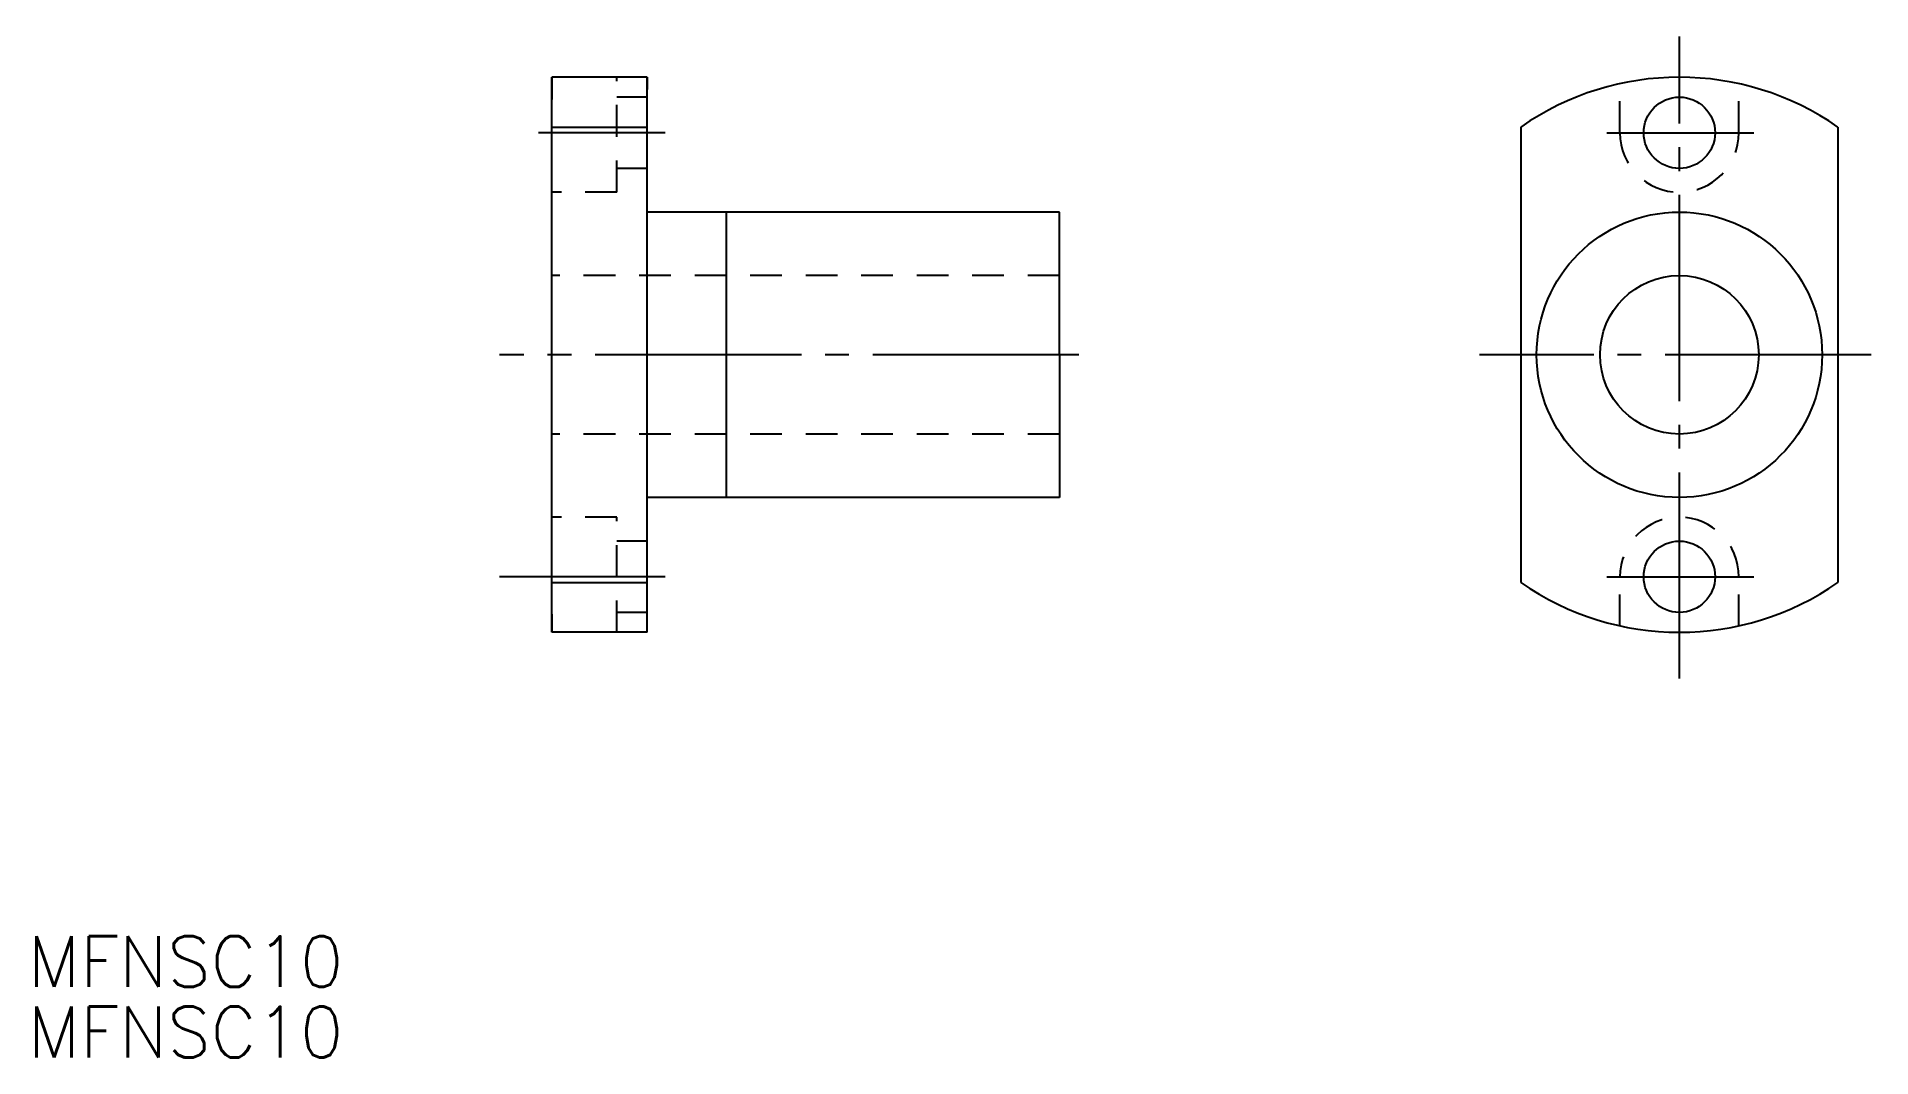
# Model space of a CAD drawing. Extents: x 80 to 196, y 139 to 203.
import ezdxf

# ---------------------------------------------------------------- set-up
doc = ezdxf.new("R2010")
doc.units = 0
doc.linetypes.add('CENTER', pattern=[17.5, 13, -1.5, 1.5, -1.5])
doc.linetypes.add('DASHED', pattern=[3.5, 2, -1.5])
doc.layers.get('0').update_dxf_attribs({"linetype": 'CONTINUOUS'})
doc.layers.add('CENTER', color=1, linetype='CENTER')
doc.styles.get("Standard").update_dxf_attribs({"font": 'txt.shx', "bigfont": '@extfont2.shx'})

msp = doc.modelspace()

# ---------------------------------------------------------------- linework, layer by layer
at = {"color": 7, "linetype": 'CONTINUOUS'}
for p, q in [((118.55, 200.51), (112.55, 200.51)), ((112.55, 200.51), (112.55, 199.1)), ((112.55, 165.51), (112.55, 200.51)), ((118.55, 200.51), (118.55, 199.74)), ((118.55, 165.51), (118.55, 200.51)), ((112.55, 197.37), (118.55, 197.37)), ((173.64, 197.37), (173.64, 168.65)), ((193.64, 197.37), (193.64, 168.65)), ((144.55, 192.01), (118.55, 192.01)), ((123.55, 174.01), (123.55, 192.01)), ((144.55, 183.01), (144.55, 192.01)), ((144.55, 183.01), (144.55, 174.01)), ((144.55, 174.01), (118.55, 174.01)), ((112.55, 168.65), (118.55, 168.65)), ((112.55, 166.64), (112.55, 165.51)), ((118.55, 165.51), (112.55, 165.51))]:
    msp.add_line(p, q, dxfattribs=at)
at = {"color": 3, "linetype": 'DASHED'}
for p, q in [((116.65, 193.26), (116.65, 200.51)), ((118.55, 199.26), (116.65, 199.26)), ((179.89, 197.01), (179.89, 200.12)), ((187.39, 197.01), (187.39, 200.12)), ((118.55, 194.76), (116.65, 194.76)), ((116.65, 193.26), (112.55, 193.26)), ((144.55, 188.01), (112.55, 188.01)), ((144.55, 178.01), (112.55, 178.01)), ((116.65, 172.76), (112.55, 172.76)), ((116.65, 165.51), (116.65, 172.76)), ((118.55, 171.26), (116.65, 171.26)), ((179.89, 165.89), (179.89, 169.01)), ((187.39, 165.89), (187.39, 169.01)), ((118.55, 166.76), (116.65, 166.76))]:
    msp.add_line(p, q, dxfattribs=at)
at = {"color": 7, "linetype": 'CONTINUOUS'}
for centre, radius in [((183.64, 197.01), 2.25), ((183.64, 183.01), 9), ((183.64, 183.01), 5), ((183.64, 169.01), 2.25)]:
    msp.add_circle(centre, radius, dxfattribs=at)
for start, end in [(55.1501, 124.8499), (235.1501, 304.8499)]:
    msp.add_arc((183.64, 183.01), 17.5, start, end, dxfattribs=at)
at = {"color": 3, "linetype": 'DASHED'}
for centre, start, end in [((183.64, 197.01), 180, 0), ((183.64, 169.01), 0, 180)]:
    msp.add_arc(centre, 3.75, start, end, dxfattribs=at)
at = {"layer": 'CENTER', "color": 1, "linetype": 'CENTER'}
for p, q in [((183.64, 162.59), (183.64, 203.07)), ((119.68, 197.01), (111.71, 197.01)), ((179.06, 197.01), (188.34, 197.01)), ((145.78, 183.01), (109.24, 183.01)), ((145.78, 183.01), (109.24, 183.01)), ((195.74, 183.01), (171.03, 183.01)), ((119.04, 169.01), (109.24, 169.01)), ((119.68, 169.01), (111.71, 169.01)), ((179.06, 169.01), (188.34, 169.01))]:
    msp.add_line(p, q, dxfattribs=at)

# ---------------------------------------------------------------- texts
at = {"color": 7, "linetype": 'CONTINUOUS'}
for p in [(79.51, 143.14), (79.51, 138.7)]:
    msp.add_text('MFNSC10', height=3.2, dxfattribs=at).set_placement(p)

doc.saveas('drawing.dxf')
